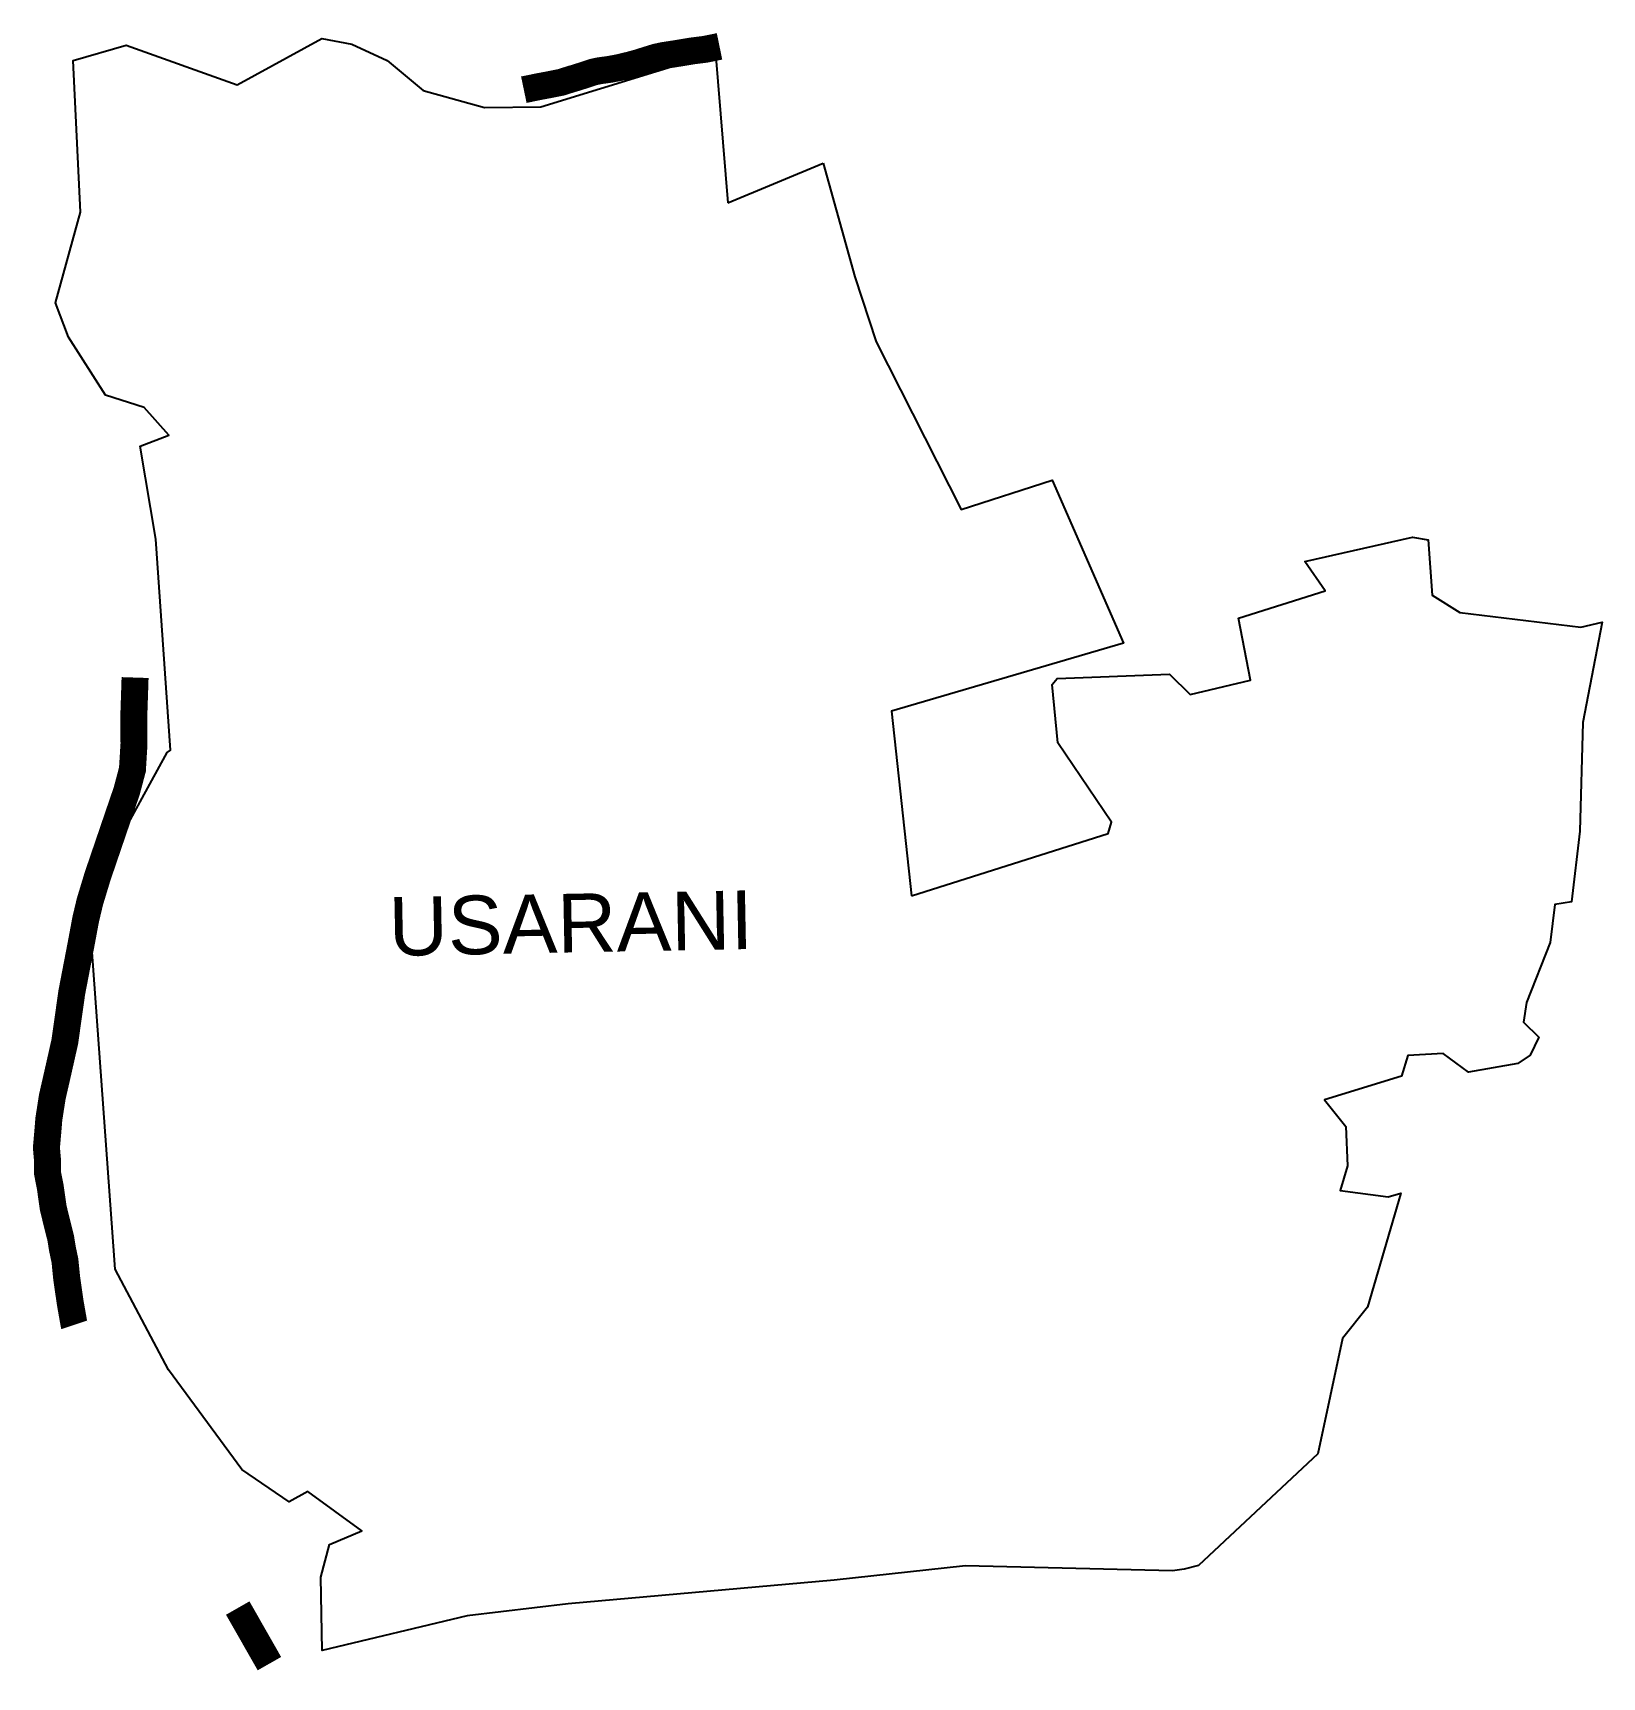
# Model space of a CAD drawing. Header units: metres. Extents: x 260376 to 263283, y 2164951 to 2167998.
import ezdxf

# ---------------------------------------------------------------- set-up
doc = ezdxf.new("R2010")
doc.units = ezdxf.units.M
doc.header["$MEASUREMENT"] = 0
for name, color, linetype in [('UNPROTECTED', 130, 'Continuous'), ('UNPROTECTED DUE TO CREEK', 150, 'Continuous'), ('village', 3, 'Continuous'), ('VILLAGE NAME', 250, 'Continuous')]:
    doc.layers.add(name, color=color, linetype=linetype)
doc.styles.get("Standard").update_dxf_attribs({"font": 'arial.ttf'})

msp = doc.modelspace()

# ---------------------------------------------------------------- linework, layer by layer
at = {"layer": 'UNPROTECTED', "const_width": 50, "flags": 128}
for points in [[(261647.9, 2167973), (261621.6, 2167967.6), (261597.8, 2167964.6), (261568.1, 2167959.7), (261544.8, 2167956.1), (261530.9, 2167953.2), (261519.4, 2167949.7), (261495.9, 2167942.3), (261481.4, 2167938.4), (261461.1, 2167933.5), (261444.4, 2167930.4), (261426.2, 2167927.9), (261414.3, 2167925.5), (261404.7, 2167922.3), (261382.7, 2167915.1), (261372.4, 2167912.2), (261355.3, 2167906.6), (261335.5, 2167902.6), (261314.2, 2167898.6), (261290.1, 2167893.7), (261285.3, 2167892.7)], [(260565, 2166803.4), (260562.6, 2166730.7), (260563, 2166680.7), (260560.1, 2166633.1), (260549.6, 2166593.5), (260527.4, 2166528.5), (260495.5, 2166435), (260481.3, 2166388.1), (260473.6, 2166355.8), (260464.3, 2166306.1), (260447.7, 2166219.9), (260434.8, 2166128.7), (260421.5, 2166069.7), (260411.6, 2166026.4), (260405.2, 2165985.2), (260403.3, 2165961.7), (260400.7, 2165932.2), (260402.5, 2165911.8), (260402.8, 2165885), (260407.9, 2165858.9), (260413.3, 2165820.7), (260421.4, 2165787.7), (260427.1, 2165765.3), (260430.3, 2165745.3), (260435.1, 2165722.5), (260438.2, 2165690.9), (260444.9, 2165644.4), (260452, 2165604.3), (260452.1, 2165604)]]:
    msp.add_lwpolyline(points, dxfattribs=at)
at = {"layer": 'UNPROTECTED DUE TO CREEK', "const_width": 50, "flags": 128}
msp.add_lwpolyline([(260755.2, 2165079.2), (260813.9, 2164976.2)], dxfattribs=at)
at = {"layer": 'village'}
msp.add_lwpolyline([(261663.2, 2167683.1), (261839.8, 2167756.3)], dxfattribs=at)
for points in [[(262003.5, 2166398.9, 0), (262368.2, 2166514.2, 0), (262374.4, 2166535.5, 0), (262274.6, 2166682.6, 0), (262264.4, 2166790.6, 0), (262273.6, 2166801.9, 0), (262481.8, 2166810, 0), (262520, 2166772, 0), (262631.9, 2166798.8, 0), (262609.7, 2166913.3, 0), (262770.1, 2166963.9, 0), (262732.6, 2167018.5, 0), (262931.7, 2167063.5, 0), (262961.2, 2167058.9, 0), (262968.6, 2166955.8, 0), (263019.8, 2166924.1, 0), (263243.9, 2166896.5, 0), (263283.2, 2166906.1, 0), (263247.7, 2166720, 0), (263241.8, 2166518.5, 0), (263226.2, 2166387.8, 0), (263195.6, 2166382.6, 0), (263186.7, 2166312.4, 0), (263143, 2166201.3, 0), (263137.4, 2166164.8, 0), (263166.1, 2166137, 0), (263149.8, 2166104, 0), (263127.1, 2166088.5, 0), (263035.8, 2166072.1, 0), (262988.9, 2166107.1, 0), (262923.2, 2166103.3, 0), (262911.5, 2166064.8, 0), (262769.1, 2166020.7, 0), (262808.5, 2165971.3, 0), (262811.7, 2165898.6, 0), (262797.8, 2165852.8, 0), (262886.8, 2165840.9, 0), (262910.4, 2165847.9, 0), (262848.5, 2165636.7, 0), (262802.5, 2165578.8, 0), (262756.6, 2165365.2, 0), (262535.1, 2165158.2, 0), (262508.8, 2165151.3, 0), (262487.4, 2165148.3, 0), (262103.8, 2165157.2, 0), (261860.1, 2165131.1, 0), (261367.7, 2165086.8, 0), (261180.1, 2165064.9, 0), (260911.8, 2165000.3, 0), (260909.2, 2165136.5, 0), (260925, 2165196.9, 0), (260985.1, 2165222.4, 0), (260884.8, 2165295.4, 0), (260850.5, 2165276, 0), (260762.6, 2165336.1, 0), (260626.9, 2165520.9, 0), (260528.3, 2165707.4, 0), (260478, 2166396.9, 0), (260624.7, 2166664.6, 0), (260630.9, 2166668.8, 0), (260603.3, 2167060.1, 0), (260574.3, 2167232.1, 0), (260627.6, 2167252.4, 0), (260581.6, 2167304.1, 0), (260509.9, 2167326.6, 0), (260441.9, 2167434.4, 0), (260417.5, 2167497.6, 0), (260463.6, 2167666, 0), (260450.4, 2167946.8, 0), (260548.2, 2167975, 0), (260754.3, 2167901.6, 0), (260911, 2167987.5, 0), (260966.7, 2167977.3, 0), (261032.3, 2167947, 0), (261098.5, 2167891.1, 0), (261212.3, 2167860, 0), (261316.6, 2167860.7, 0), (261640.4, 2167960.1, 0), (261663.2, 2167683.1, 0)], [(261839.8, 2167756.3, 0), (261898.7, 2167545.8, 0), (261938.2, 2167425.5, 0), (262095.7, 2167114.6, 0), (262264.1, 2167169.3, 0), (262396.7, 2166867, 0), (261966.6, 2166740.9, 0), (262003.5, 2166398.9, 0)]]:
    msp.add_polyline3d(points, dxfattribs=at)

# ---------------------------------------------------------------- texts
at = {"layer": 'VILLAGE NAME', "insert": (261033.8, 2166396.3), "char_height": 108.748, "attachment_point": 1, "rotation": 1.1028}
msp.add_mtext_dynamic_manual_height_columns('{\\fArial|b0|i0|c0|p34;USARANI}', width=726.929, gutter_width=543.7, heights=[0], dxfattribs=at)

doc.saveas('drawing.dxf')
